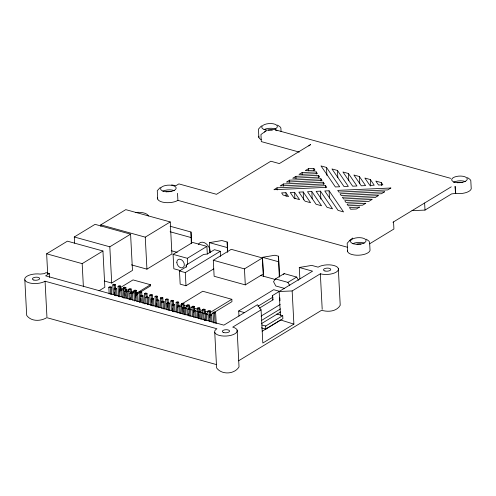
<?xml version="1.0" encoding="UTF-8"?>
<svg xmlns="http://www.w3.org/2000/svg" width="496" height="496" viewBox="0 0 496 496"><rect width="100%" height="100%" fill="white"/><g stroke="black" fill="none" stroke-linecap="round" stroke-linejoin="round"><path stroke-width="0.74" d="M191.301 243.666L190.991 232.004L170.116 226.232M227.416 252.142L227.187 242.017L221.892 240.548L209.411 242.631L209.932 252.6M279.304 277.078L278.51 256.209L274.976 255.235L262.502 257.312L263.506 276.483M298.524 280.283L296.651 277.059L284.183 273.612L275.441 278.932L273.532 281.654L275.807 285.994L284.611 288.424M283.421 274.697L284.183 273.612M160.313 187.426L157.269 190.712L157.672 199.026M261.51 125.829L258.466 129.121L258.862 137.435M350.232 239.946L347.188 243.238L347.591 251.546M349.376 240.833L352.637 238.037M264.56 132.048L266.222 130.739L260.946 134.54L261.311 141.602L299.255 152.092M308.828 145.936L310.589 144.565L279.353 163.581L270.835 161.225L216.492 194.302L178.882 183.898L175.875 185.727L171.616 184.89M47.697 273.854L46.643 253.809L67.413 241.168L102.945 250.995L104.842 287.234L99.002 290.786M74.605 243.152L74.282 236.983L95.052 224.341L130.584 234.168L132.482 270.407L111.712 283.049L104.309 281.003M100.874 226.374L100.793 224.849L125.779 209.641L170.246 221.941L171.92 253.946L146.934 269.154L131.372 264.845M49.544 277.388L49.346 273.563L45.595 275.844L223.876 325.147L257.449 304.711L261.076 309.864L262.818 343.046L293.892 324.13L292.156 290.947L320.342 273.792A11.321 4.799 -3 0 0 336.17 272.155A11.321 4.799 -3 0 0 333.926 265.521A11.321 4.799 -3 0 0 318.097 267.158L311.755 265.403L299.28 267.48L299.882 278.988M46.643 253.809L82.175 263.636L102.945 250.995M74.282 236.983L109.814 246.81L130.584 234.168M100.793 224.849L145.26 237.15L170.246 221.941M109.17 293.967L108.816 287.296L109.914 286.626L111.364 287.029L111.755 294.444M113.293 294.519L112.784 284.878L113.882 284.214L115.332 284.617L115.525 288.325M108.816 287.296L110.273 287.699L111.364 287.029M112.784 284.878L114.241 285.281L115.332 284.617M277.059 187.798L273.928 189.708L326.746 187.345L325.574 185.628L277.059 187.798L277.177 189.974M283.334 183.985L280.197 185.895L324.403 183.911L323.231 182.193L283.334 183.985L283.445 186.155M289.608 180.166L286.471 182.075L322.059 180.482L320.881 178.765L289.608 180.166L289.72 182.336M295.876 176.347L292.739 178.256L319.709 177.047L318.537 175.336L295.876 176.347L295.994 178.523M302.151 172.534L299.014 174.443L317.366 173.619L316.194 171.901L302.151 172.534L302.262 174.704M308.419 168.714L305.288 170.624L315.022 170.184L313.85 168.473L308.419 168.714L308.537 170.884M114.446 295.424L114.099 288.753L115.19 288.089L116.647 288.492L117.031 295.901M118.606 296.72L118.067 286.341L119.158 285.671L120.609 286.074L120.807 289.782M114.099 288.753L115.549 289.156L116.647 288.492M118.067 286.341L119.517 286.744L120.609 286.074M180.253 270.525L173.829 268.751L173.073 254.349L192.64 242.439L206.913 246.388L207.309 253.964M120.559 287.488L133.021 279.905L150.474 284.729L150.536 285.907L140.697 291.896M119.722 296.887L119.375 290.216L120.466 289.546L121.923 289.949L122.314 297.364M123.882 298.177L123.343 287.798L124.434 287.134L125.891 287.537L126.083 291.245M119.375 290.216L120.832 290.619L121.923 289.949M123.343 287.798L124.794 288.201L125.891 287.537M125.004 298.344L124.651 291.673L125.748 291.009L127.199 291.412L127.59 298.821M129.165 299.634L128.619 289.261L129.71 288.591L131.167 288.994L131.359 292.702M124.651 291.673L126.108 292.076L127.199 291.412M128.619 289.261L130.076 289.664L131.167 288.994M130.281 299.807L129.933 293.13L131.025 292.466L132.475 292.869L132.866 300.285M134.441 301.097L133.895 290.718L134.993 290.055L136.443 290.458L136.642 294.159M173.073 254.349L187.345 258.298L206.913 246.388M129.933 293.13L131.384 293.533L132.475 292.869M133.895 290.718L135.352 291.121L136.443 290.458M135.904 292.311L137.355 292.714L150.474 284.729M135.52 300.52L135.21 294.593L136.301 293.93L137.758 294.326L138.142 301.742M139.717 302.554L139.178 292.181L140.269 291.512L141.72 291.915L141.918 295.622M135.966 293.489L137.417 293.892L139.388 292.696M135.21 294.593L136.66 294.996L137.758 294.326M139.178 292.181L140.628 292.578L141.72 291.915M186.254 267.084L186.149 265.075L203.633 254.429L207.272 254.051L214.458 249.68L220.28 251.286L220.546 256.413M213.708 268.888L185.988 285.758L180.172 284.146L179.478 270.971L186.663 266.6L186.149 265.075M140.796 301.983L140.486 296.05L141.577 295.387L143.034 295.79L143.425 303.205M144.993 304.017L144.454 293.638L145.545 292.975L147.002 293.378L147.194 297.079M140.486 296.05L141.943 296.453L143.034 295.79M144.454 293.638L145.905 294.041L147.002 293.378M179.478 270.971L185.299 272.583L220.28 251.286M146.072 303.44L145.762 297.513L146.859 296.844L148.31 297.247L148.701 304.662M150.276 305.474L149.73 295.095L150.821 294.432L152.278 294.835L152.47 298.542M145.762 297.513L147.219 297.916L148.31 297.247M149.73 295.095L151.187 295.498L152.278 294.835M213.292 260.257L231.248 249.327L262.421 257.951L263.258 273.953L245.297 284.884L214.129 276.26L213.292 260.257L244.46 268.882L262.421 257.951M151.392 305.641L151.044 298.97L152.136 298.307L153.586 298.71L153.977 306.119M155.552 306.937L155.006 296.558L156.104 295.889L157.554 296.292L157.753 299.999M151.044 298.97L152.495 299.373L153.586 298.71M155.006 296.558L156.463 296.961L157.554 296.292M156.668 307.105L156.321 300.433L157.412 299.764L158.869 300.167L159.253 307.582M160.791 307.656L160.289 298.015L161.38 297.352L162.831 297.755L163.029 301.463M156.321 300.433L157.771 300.836L158.869 300.167M160.289 298.015L161.739 298.418L162.831 297.755M161.944 308.562L161.597 301.89L162.688 301.227L164.145 301.63L164.536 309.039M166.067 309.113L165.565 299.479L166.656 298.809L168.113 299.212L168.305 302.92M161.597 301.89L163.054 302.293L164.145 301.63M165.565 299.479L167.016 299.882L168.113 299.212M167.226 310.025L166.873 303.347L167.97 302.684L169.421 303.087L169.812 310.502M171.349 310.57L170.841 300.936L171.932 300.272L173.389 300.675L173.96 311.885M166.873 303.347L168.33 303.75L169.421 303.087M170.841 300.936L172.298 301.339L173.389 300.675M172.503 311.482L172.155 304.811L173.247 304.147L174.697 304.544L175.088 311.959M176.626 312.034L176.117 302.399L177.215 301.729L178.665 302.132L179.236 313.342M174.697 304.544L173.606 305.214L172.155 304.811M176.117 302.399L177.574 302.796L178.665 302.132M177.779 312.939L177.432 306.268L178.523 305.604L179.98 306.007L180.364 313.422M181.902 313.491L181.4 303.856L182.491 303.192L183.942 303.595L184.14 307.297M179.98 306.007L178.882 306.671L177.432 306.268M181.4 303.856L182.85 304.259L183.942 303.595M183.055 314.402L182.708 307.731L183.799 307.061L185.256 307.464L185.647 314.879M187.178 314.954L186.676 305.313L187.767 304.649L189.224 305.052L189.416 308.76M182.708 307.731L184.165 308.134L185.256 307.464M186.676 305.313L188.127 305.716L189.224 305.052M188.337 315.859L187.984 309.188L189.081 308.524L190.532 308.927L190.923 316.336M192.46 316.411L191.952 306.776L193.043 306.106L194.5 306.509L194.692 310.217M187.984 309.188L189.441 309.591L190.532 308.927M191.952 306.776L193.409 307.179L194.5 306.509M193.614 317.322L193.266 310.651L194.358 309.981L195.808 310.384L196.199 317.8M197.737 317.874L197.228 308.233L198.326 307.57L199.776 307.973L199.975 311.68M193.266 310.651L194.717 311.054L195.808 310.384M197.228 308.233L198.685 308.636L199.776 307.973M198.89 318.779L198.543 312.108L199.634 311.445L201.091 311.848L201.475 319.257M203.013 319.331L202.511 309.696L203.602 309.027L205.053 309.43L205.251 313.137M198.543 312.108L199.993 312.511L201.091 311.848M202.511 309.696L203.961 310.099L205.053 309.43M204.166 320.242L203.819 313.565L204.91 312.902L206.367 313.305L206.758 320.72M208.289 320.788L207.787 311.153L208.878 310.49L210.335 310.893L210.527 314.594M203.819 313.565L205.276 313.968L206.367 313.305M207.787 311.153L209.238 311.556L210.335 310.893M209.969 312.604L231.83 299.299L231.954 301.649L214.594 312.22M209.448 321.699L209.095 315.028L210.192 314.365L211.643 314.762L212.034 322.177M213.609 322.989L213.063 312.616L214.154 311.947L215.611 312.35L216.194 323.466M210.732 314.563L213.305 313.001M209.095 315.028L210.552 315.431L211.643 314.762M213.063 312.616L214.52 313.013L215.611 312.35M238.967 316.113L238.694 310.986L273.674 289.695L279.496 291.307M275.441 278.932L287.903 282.379L296.651 277.059M272.378 297.017L272.31 295.678L312.573 271.163L299.28 267.48M392.925 222.258L451.236 186.837M257.926 306.274L272.825 297.203L272.31 295.678M259.365 308.165L272.967 299.888L272.825 297.203M261.076 309.864L232.736 327.112A11.321 4.799 -3 0 1 234.98 333.752A11.321 4.799 -3 0 1 219.151 335.383A11.321 4.799 -3 0 1 216.901 328.749L45.062 281.226A11.321 4.799 -3 0 1 30.045 283.061A11.321 4.799 -3 0 1 25.941 276.979A11.321 4.799 -3 0 1 40.244 274.083L44.392 273.631L46.016 272.639L49.346 273.563M369.532 243.852L393.917 229.009L393.551 221.948M412.002 210.645L424.998 210.093L451.608 193.893L455.756 193.44A11.321 4.799 -3 0 0 471.169 187.643L470.803 180.587L470.01 179.409L467.474 177.599M261.045 316.132L280.184 304.482M261.454 320.484L280.519 308.878M261.615 323.541L280.68 311.934M262 325.004L265.695 326.021L282.714 315.661L282.875 318.723L265.856 329.084L261.423 327.856M262.229 331.185L280.649 319.976L293.892 324.13M238.526 360.846L321.619 310.273C328.005 312.176 336.53 311.674 340.219 305.288L338.328 268.503M285.932 192.708L281.616 192.901L283.08 195.046L288.579 196.583L285.932 192.708L286.124 196.329M294.562 192.324L290.247 192.516L294.072 198.115L299.572 199.646L294.562 192.324L294.903 198.84M303.199 191.933L298.877 192.126L305.065 201.184L310.564 202.715L303.199 191.933L303.614 199.9M311.829 191.549L307.514 191.741L316.057 204.247L321.557 205.778L311.829 191.549L312.207 198.791M320.459 191.158L316.144 191.357L327.05 207.316L332.549 208.847L320.459 191.158L320.875 199.125M329.09 190.774L324.775 190.966L338.049 210.378L343.542 211.916L329.09 190.774L329.474 198.016M292.156 290.947L279.155 291.499L280.407 315.357M450.703 178.343L275.218 129.809L276.973 130.764M326.48 167.431L320.999 165.918L335.377 186.955L339.692 186.756L326.48 167.431L326.901 175.398M337.454 170.469L331.967 168.95L344.007 186.57L348.328 186.378L337.454 170.469L337.832 177.704M348.421 173.501L342.941 171.982L352.644 186.18L356.959 185.988L348.421 173.501L348.8 180.742M359.395 176.533L353.908 175.02L361.274 185.795L365.589 185.603L359.395 176.533L359.774 183.774M370.363 179.571L364.876 178.052L369.904 185.411L374.226 185.213L370.363 179.571L370.704 186.087M381.337 182.602L375.85 181.083L378.541 185.02L382.856 184.828L381.337 182.602L381.486 185.498M157.641 197.774A11.321 4.799 -3 0 0 164.647 202.511A11.321 4.799 -3 0 0 177.903 200.365L347.516 247.275M170.097 231.756L190.979 237.528M209.411 242.631L227.174 247.541M262.502 257.312L278.498 261.739M171.232 250.709L177.196 252.359M260.66 275.447L275.565 279.564M231.83 299.299L202.74 291.251L180.879 304.556L181.003 306.912M276.805 314.03L282.714 315.661M238.694 310.986L244.516 312.598M183.861 305.381L187.587 306.416M189.081 306.826L192.064 307.65M194.302 308.27L197.284 309.095M199.522 309.715L202.511 310.539M204.743 311.159L207.731 311.984M120.633 288.089L123.541 288.895M125.724 289.497L128.631 290.303M131.539 291.102L134.447 291.908M119.964 289.063L123.603 290.067M125.786 290.675L129.419 291.679M130.876 292.082L134.509 293.086M185.473 308.152L186.967 308.562M189.949 309.386L192.188 310.006M195.92 311.035L197.408 311.451M200.396 312.275L203.379 313.1M206.361 313.925L207.855 314.34M216.299 364.535L46.785 317.657C40.684 321.377 31.205 321.743 26.691 315.413L24.831 279.88M277.555 125.073L280.091 126.883L280.885 128.061L281.071 131.589M366.284 239.19L368.813 241L369.607 242.178L369.979 249.24A11.321 4.799 -3 0 1 358.899 255.198A11.321 4.799 -3 0 1 347.56 250.294M287.903 282.379L289.782 285.603M272.62 298.871L272.967 299.888M455.756 193.44L455.099 186.329L455.464 193.384M424.626 203.031L424.998 210.093M325.574 185.628L325.686 187.798M323.231 182.193L323.342 184.369M320.881 178.765L320.999 180.935M318.537 175.336L318.649 177.506M316.194 171.901L316.305 174.077M320.342 273.792L322.202 309.324M313.85 168.473L313.962 170.643M278.51 256.209L279.564 276.266M279.837 297.891L279.992 300.824M265.695 326.021L265.856 329.084M244.46 268.882L245.297 284.884M237.138 330.094L239.029 366.879C234.503 374.412 221.78 375.063 216.609 367.939L214.749 332.407M227.187 242.017L227.714 252.042M214.52 313.013L215.059 323.392M210.552 315.431L210.862 321.358M209.238 311.556L209.554 317.483M205.276 313.968L205.623 320.639M203.961 310.099L204.16 313.801M204.426 318.99L204.507 320.472M199.993 312.511L200.347 319.182M198.685 308.636L198.877 312.344M198.958 313.825L199.15 317.533M190.991 232.004L191.599 243.573M194.717 311.054L195.071 317.725M193.409 307.179L193.682 312.368M187.345 258.298L187.668 264.362M189.441 309.591L189.788 316.262M188.127 305.716L188.325 309.423M188.554 313.869L188.635 315.357M185.299 272.583L185.988 285.758M184.165 308.134L184.512 314.805M177.537 193.31L177.903 200.365M182.85 304.259L183.278 312.412M177.574 302.796L177.81 307.247M172.298 301.339L172.49 305.046M172.682 308.754L172.8 310.973M168.33 303.75L168.677 310.422M167.016 299.882L167.406 307.291M163.054 302.293L163.401 308.965M161.739 298.418L161.932 302.126M157.771 300.836L158.125 307.508M156.463 296.961L156.655 300.663M156.81 303.633L156.965 306.596M152.495 299.373L152.849 306.044M151.187 295.498L151.534 302.169M145.26 237.15L146.934 269.154M147.219 297.916L147.566 304.587M145.905 294.041L146.06 297.005M141.943 296.453L142.29 303.124M140.628 292.578L140.821 296.286M140.938 298.511L141.093 301.475M137.355 292.714L137.417 293.892M136.66 294.996L137.014 301.667M135.352 291.121L135.662 297.048M131.384 293.533L131.694 299.466M130.076 289.664L130.268 293.365M130.504 297.817L130.578 299.299M126.108 292.076L126.418 298.003M124.794 288.201L124.992 291.908M125.066 293.39L125.221 296.354M120.832 290.619L121.142 296.546M119.517 286.744L119.79 291.933M115.549 289.156L115.903 295.827M114.241 285.281L114.433 288.988M114.632 292.696L114.743 294.922M109.814 246.81L111.712 283.049M110.273 287.699L110.62 294.37M82.175 263.636L83.384 286.762M45.062 281.226L46.928 316.758M261.156 139.624A11.321 4.799 -3 0 1 258.831 136.177M352.737 243.722A7.806 3.311 -3 0 1 364.231 243.176M356.909 244.131A4.166 1.767 -3 0 1 361.038 244.168M264.008 129.605A7.806 3.311 -3 0 1 275.95 129.264M268.181 130.014A4.166 1.767 -3 0 1 272.31 130.051M453.493 182.373A7.806 3.311 -3 0 1 465.428 181.586M457.163 182.813A4.166 1.767 -3 0 1 462.229 182.571M162.818 191.196A7.806 3.311 -3 0 1 174.319 190.656M166.055 191.878A4.166 1.767 -3 0 1 171.12 191.642M198.412 244.392A7.676 5.462 58.7 0 1 205.914 243.567A7.676 5.462 58.7 0 1 209.92 252.768M135.631 212.443A11.321 4.799 -3 0 1 148.409 215.977M359.476 207.092L356.339 209.002L350.622 209.256L349.451 207.545L359.476 207.092M365.75 203.273L362.613 205.183L348.279 205.828L347.107 204.11L365.75 203.273M372.019 199.46L368.888 201.37L345.935 202.399L344.757 200.682L372.019 199.46M378.293 195.641L375.156 197.551L343.585 198.964L342.414 197.247L378.293 195.641M384.567 191.822L381.43 193.731L341.242 195.536L340.07 193.818L384.567 191.822M390.836 188.009L387.698 189.912L338.898 192.101L337.726 190.39L390.836 188.009M454.795 182.237A7.806 3.311 -3 0 0 467.226 179.453A7.806 3.311 -3 0 0 456.425 176.471A7.806 3.311 -3 0 0 454.795 182.237M353.605 243.834A7.806 3.311 -3 0 0 366.029 241.05A7.806 3.311 -3 0 0 355.235 238.061A7.806 3.311 -3 0 0 353.605 243.834M264.883 129.716A7.806 3.311 -3 0 0 277.307 126.933A7.806 3.311 -3 0 0 266.507 123.944A7.806 3.311 -3 0 0 264.883 129.716M163.686 191.307A7.806 3.311 -3 0 0 176.111 188.523A7.806 3.311 -3 0 0 165.317 185.535A7.806 3.311 -3 0 0 163.686 191.307M176.849 262.489A4.681 3.336 58.7 0 0 182.652 267.71A4.681 3.336 58.7 0 0 182.268 260.375A4.681 3.336 58.7 0 0 176.849 262.489M223.758 332.58A3.646 1.544 -3 0 0 229.555 331.278A3.646 1.544 -3 0 0 224.514 329.89A3.646 1.544 -3 0 0 223.758 332.58M33.84 280.054A3.646 1.544 -3 0 0 39.637 278.758A3.646 1.544 -3 0 0 34.596 277.363A3.646 1.544 -3 0 0 33.84 280.054M324.948 270.99A3.646 1.544 -3 0 0 330.745 269.688A3.646 1.544 -3 0 0 325.705 268.293A3.646 1.544 -3 0 0 324.948 270.99"/></g></svg>
